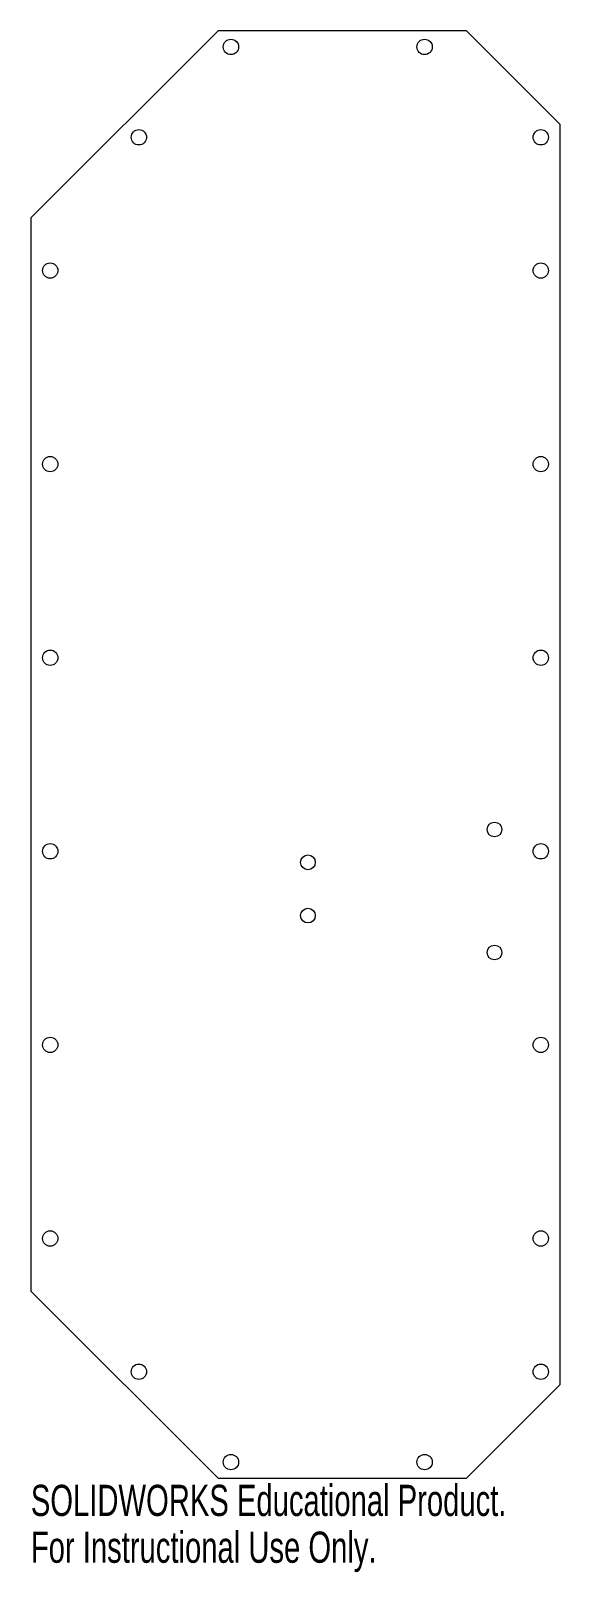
# Model space of a CAD drawing. Header units: millimetres. Extents: x 0 to 82, y -15 to 224.
import ezdxf

# ---------------------------------------------------------------- set-up
doc = ezdxf.new("R2010")
doc.units = ezdxf.units.MM
doc.styles.add('SLDTEXTSTYLE0', font='TXT', dxfattribs={"width": 0.7})

msp = doc.modelspace()

# ---------------------------------------------------------------- linework, layer by layer
at = {"color": 7, "linetype": 'Continuous', "lineweight": 15}
for p, q in [((29, 224.3), (0, 195.3)), ((67.5, 224.3), (29, 224.3)), ((67.5, 224.3), (82, 209.8)), ((82, 14.5), (82, 209.8)), ((0, 195.3), (0, 29)), ((0, 29), (29, 0)), ((82, 14.5), (67.5, 0)), ((29, 0), (67.5, 0))]:
    msp.add_line(p, q, dxfattribs=at)
for centre, radius in [((31, 221.8), 1.19), ((61, 221.8), 1.19), ((16.74, 207.8), 1.19), ((79, 207.8), 1.19), ((3, 187.15), 1.19), ((79, 187.15), 1.19), ((3, 157.15), 1.19), ((79, 157.15), 1.19), ((3, 127.15), 1.19), ((79, 127.15), 1.19), ((71.83, 100.53), 1.14), ((3, 97.15), 1.19), ((79, 97.15), 1.19), ((42.93, 95.44), 1.14), ((42.93, 87.19), 1.14), ((71.83, 81.47), 1.14), ((3, 67.15), 1.19), ((79, 67.15), 1.19), ((3, 37.15), 1.19), ((79, 37.15), 1.19), ((16.74, 16.5), 1.19), ((79, 16.5), 1.19), ((31, 2.5), 1.19), ((61, 2.5), 1.19)]:
    msp.add_circle(centre, radius, dxfattribs=at)

# ---------------------------------------------------------------- texts
at = {"color": 7, "linetype": 'Continuous', "char_height": 4.8336, "attachment_point": 1, "style": 'SLDTEXTSTYLE0'}
for s, insert in [('SOLIDWORKS Educational Product.', (0, -1.02)), ('For Instructional Use Only.', (0, -8.27))]:
    msp.add_mtext(s, dxfattribs=dict(at, insert=insert))

doc.saveas('drawing.dxf')
